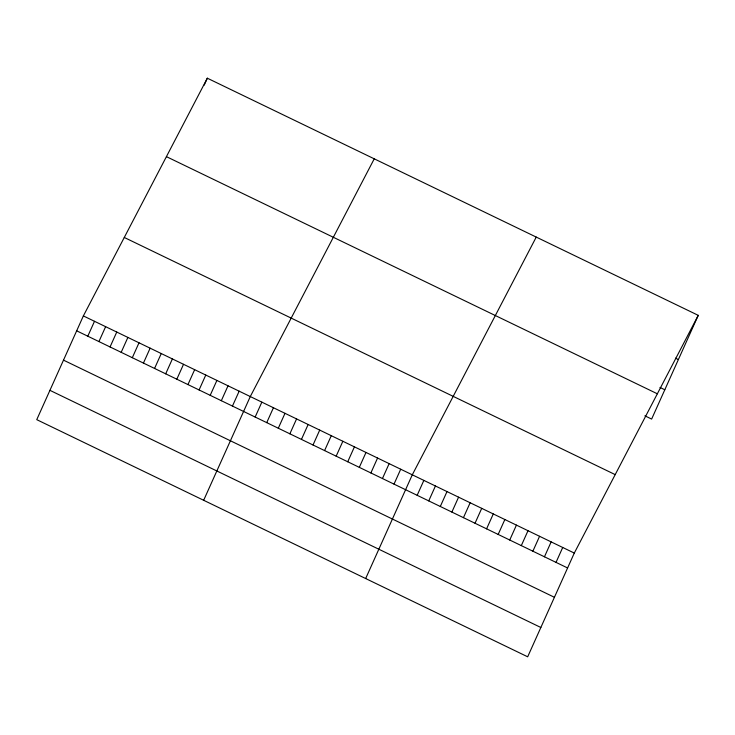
<?xml version="1.0" encoding="UTF-8"?>
<svg xmlns="http://www.w3.org/2000/svg" width="735" height="735" viewBox="0 0 735 735"><rect width="100%" height="100%" fill="white"/><g stroke="black" fill="none" stroke-linecap="round" stroke-linejoin="round"><path stroke-width="1.1" d="M83.367 315.921L36.75 419.657L527.675 656.805L574.292 553.069L698.25 315.343L207.325 78.195L83.367 315.921L574.292 553.069M87.796 336.207L94.503 321.296M204.201 85.15L207.325 78.195M98.922 341.582L105.629 326.671M110.057 346.957L116.755 332.045M121.183 352.331L127.881 337.42M132.309 357.706L139.007 342.795M143.435 363.081L150.133 348.169M154.561 368.456L161.259 353.544M165.687 373.83L172.394 358.919M176.823 379.205L183.52 364.303M187.949 384.58L194.646 369.677M199.075 389.954L205.772 375.052M210.201 395.329L216.899 380.427M221.327 400.704L228.025 385.801M232.453 406.078L239.16 391.176M203.659 500.287L250.286 396.551L374.244 158.824M255.155 417.048L261.853 402.137M266.731 422.634L273.429 407.732M278.299 428.229L284.996 413.318M289.875 433.815L296.572 418.913M301.442 439.411L308.14 424.499M313.018 444.997L319.716 430.085M324.585 450.592L331.283 435.68M336.161 456.178L342.859 441.266M347.728 461.764L354.426 446.862M359.305 467.359L366.002 452.448M370.872 472.945L377.569 458.043M382.448 478.54L389.146 463.629M394.015 484.126L400.713 469.215M365.662 578.546L412.289 474.81L536.247 237.083M417.158 495.307L423.856 480.396M428.735 500.893L435.432 485.991M440.302 506.488L446.999 491.577M451.878 512.074L458.576 497.172M463.445 517.67L470.143 502.758M475.021 523.256L481.719 508.344M486.588 528.842L493.286 513.94M498.165 534.437L504.862 519.526M509.732 540.023L516.429 525.121M521.308 545.618L528.006 530.707M532.875 551.204L539.573 536.302M544.451 556.799L551.149 541.888M556.018 562.385L562.716 547.474M698.25 315.343L651.633 419.079L644.88 415.817M675.483 358.165L678.377 359.562M659.984 387.437L664.808 389.77M166.422 156.647L657.347 393.795M124.279 237.469L615.195 474.617M76.67 330.823L567.595 567.971M63.495 360.141L554.42 597.289M49.925 390.34L540.841 627.488"/></g></svg>
